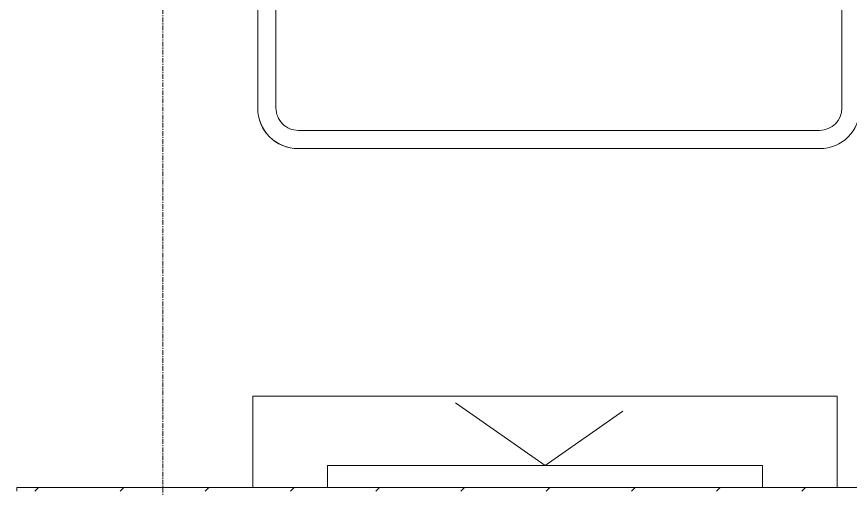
# Model space of a CAD drawing. Header units: millimetres. Extents: x 5357 to 201988, y -16345 to 109895.
# Drawn here: x 45553 to 47836, y 66842 to 68137 of the extents above; entities that cross this region are included whole.
import ezdxf

# ---------------------------------------------------------------- set-up
doc = ezdxf.new("R2010")
doc.units = ezdxf.units.MM
doc.linetypes.add('Grid Line', pattern=[22.225, 12.7, -3.175, 3.175, -3.175])
for name, color, linetype, lineweight in [('0-1', 7, 'Continuous', 5), ('A-WALL-PATT-2', 53, 'Continuous', 9), ('I-FURN-1', 53, 'Continuous', 9), ('I-WALL-1', 9, 'Continuous', 18), ('S-GRID-1', 1, 'Grid Line', 9)]:
    doc.layers.add(name, color=color, linetype=linetype, lineweight=lineweight)

# ---------------------------------------------------------------- blocks, each defined once
blk = doc.blocks.new('GIUONG NGU-2TAB-1600x2000 - GIUONG NGU-2TAB-1600x2000-V41-TKCS_MB SÂN ĐƯỜNG NỘI BỘ')
at = {"layer": 'I-FURN-1'}
for p, q in [((569.6, 2050), (598, 2050)), ((598, 2050), (569.6, 2050)), ((598.4, 2050), (1997.1, 2050)), ((1997.1, 2050), (598.4, 2050)), ((1997.1, 2000), (569.6, 2000)), ((508.5, 1938.9), (508.5, 100)), ((2058.2, 100), (2058.2, 1938.9)), ((2108.2, 1938.9), (2108.2, 50)), ((2108.2, 50), (2108.2, 1938.9))]:
    blk.add_line(p, q, dxfattribs=at)
for centre, radius, start, end in [((569.6, 1938.9), 111.1, 90, 180), ((569.6, 1938.9), 111.1, 90, 180), ((1997.1, 1938.9), 111.1, 0, 90), ((1997.1, 1938.9), 111.1, 360, 90), ((569.6, 1938.9), 61.1, 90, 180), ((1997.1, 1938.9), 61.1, 360, 90)]:
    blk.add_arc(centre, radius, start, end, dxfattribs=at)
blk = doc.blocks.new('RES_BAN AN - RES_BAN AN-850636-TKCS_MB SÂN ĐƯỜNG NỘI BỘ')
at = {"layer": 'I-FURN-1'}
for p, q in [((0, 250), (1600, 250)), ((0, 0), (0, 250)), ((1600, 250), (1600, 0))]:
    blk.add_line(p, q, dxfattribs=at)
blk = doc.blocks.new('KE TIVI-2 - KE TIVI-2-850637-TKCS_MB SÂN ĐƯỜNG NỘI BỘ')
at = {"layer": 'I-FURN-1'}
for p, q in [((0, 60), (-245.7, 232.1)), ((213, 209.1), (0, 60)), ((-595.6, 60), (595.6, 60)), ((-595.6, 0), (-595.6, 60)), ((595.6, 60), (595.6, 0))]:
    blk.add_line(p, q, dxfattribs=at)
blk = doc.blocks.new('NCV_TKTC_TANG 1_rvt-1-TKCS_MB SÂN ĐƯỜNG NỘI BỘ')
at = {"layer": 'A-WALL-PATT-2'}
h = blk.add_hatch(dxfattribs=at)
h.set_pattern_fill('FP_2', color=256, style=0, pattern_type=2)
h.set_pattern_definition([(45, (0, 0), (-116.67262, 116.67262), [])])
h.paths.add_polyline_path([(47148.6, 66836.9), (49052.6, 66836.9), (49051.5, 66846.9), (45552.6, 66846.9), (45552.6, 66836.9), (47117.2, 66836.9)])
h.paths.add_polyline_path([(44752.6, 66836.9), (44752.6, 66846.9), (44652.6, 66846.9), (44652.6, 66836.9), (44662.6, 66836.9)])
at = {"layer": 'I-WALL-1'}
for p, q in [((49042.6, 66846.9), (45552.6, 66846.9)), ((45552.6, 66846.9), (45552.6, 66836.9))]:
    blk.add_line(p, q, dxfattribs=at)
at = {"layer": 'I-FURN-1', "rotation": 180}
blk.add_blockref('GIUONG NGU-2TAB-1600x2000 - GIUONG NGU-2TAB-1600x2000-V41-TKCS_MB SÂN ĐƯỜNG NỘI BỘ', (48320.9, 69825.3), dxfattribs=at)
at = {"layer": 'I-FURN-1'}
for name, p in [('RES_BAN AN - RES_BAN AN-850636-TKCS_MB SÂN ĐƯỜNG NỘI BỘ', (46199.6, 66846.9)), ('KE TIVI-2 - KE TIVI-2-850637-TKCS_MB SÂN ĐƯỜNG NỘI BỘ', (46999.6, 66846.9))]:
    blk.add_blockref(name, p, dxfattribs=at)

msp = doc.modelspace()

# ---------------------------------------------------------------- linework, layer by layer
at = {"layer": 'S-GRID-1'}
msp.add_line((45952.6, 20960.6), (45952.6, 80482.7), dxfattribs=at)

# ---------------------------------------------------------------- block references
at = {"layer": '0-1'}
msp.add_blockref('NCV_TKTC_TANG 1_rvt-1-TKCS_MB SÂN ĐƯỜNG NỘI BỘ', (0, 0), dxfattribs=at)

doc.saveas('drawing.dxf')
